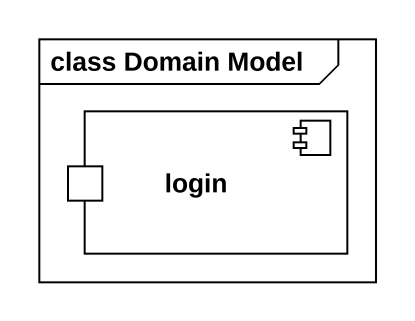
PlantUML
@startuml
mainframe class Domain Model
component login {
  port " " as port1
}
@enduml
